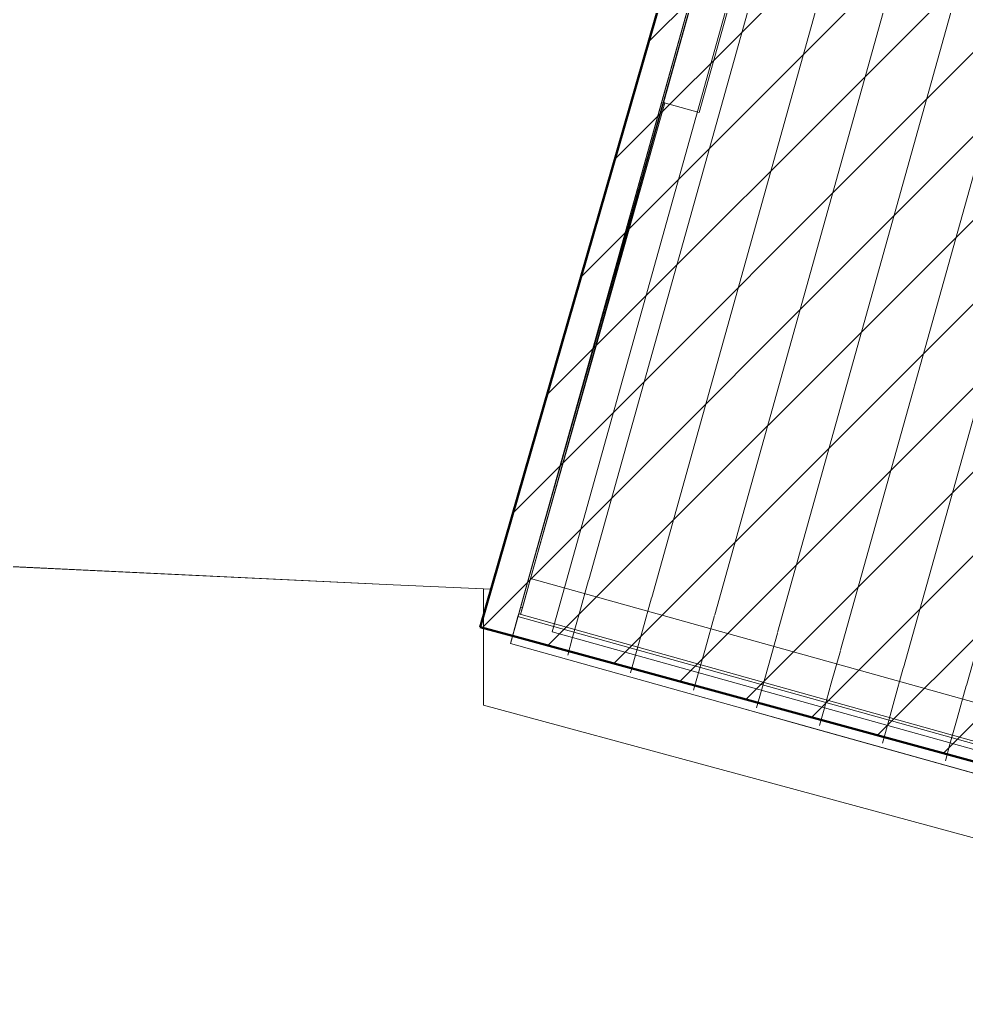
# Model space of a CAD drawing. Header units: metres. Extents: x -207 to 292, y -187 to 169.
# Drawn here: x -30.68 to -25.62, y -129.96 to -124.64 of the extents above; entities that cross this region are included whole.
import ezdxf

# ---------------------------------------------------------------- set-up
doc = ezdxf.new("R2010")
doc.units = ezdxf.units.M
for name, color, linetype, lineweight in [('A-FLOR', 7, 'Continuous', 9), ('A-ROOF', 7, 'Continuous', 9), ('A-ROOF-PATT', 7, 'Continuous', 9), ('A-WALL', 7, 'Continuous', 9), ('C-BLDG-PADS', 7, 'Continuous', 9), ('C-TOPO', 7, 'Continuous', 9), ('edificios', 7, 'Continuous', 50), ('I-WALL', 7, 'Continuous', 9)]:
    doc.layers.add(name, color=color, linetype=linetype, lineweight=lineweight)
doc.layers.add('PR10-ARQ-PL-001-Emplazamiento-C-1_dwg', color=7, linetype='Continuous', lineweight=9, true_color=0x767676)

# ---------------------------------------------------------------- blocks, each defined once
blk = doc.blocks.new('FP_87-PLANTA EMPLAZAMIENTO ACTUALIZADO')
at = {"layer": 'A-ROOF'}
blk.add_line((-28.056, -127.9738), (-9.6786, -133.1116), dxfattribs=at)
at = {"layer": 'A-ROOF-PATT', "color": 254, "true_color": 0xcbe5d8}
for p, q in [((-27.6861, -127.8096), (-27.6374, -127.6352)), ((-27.349, -127.9038), (-27.3003, -127.7295)), ((-27.7247, -127.9475), (-27.6861, -127.8096)), ((-27.012, -127.9981), (-26.9632, -127.8237)), ((-27.7494, -128.0358), (-27.7247, -127.9475)), ((-27.3876, -128.0417), (-27.349, -127.9038)), ((-26.6749, -128.0923), (-26.6262, -127.9179)), ((-27.0505, -128.136), (-27.012, -127.9981)), ((-27.4123, -128.1301), (-27.3876, -128.0417)), ((-26.3378, -128.1865), (-26.2891, -128.0122)), ((-26.7134, -128.2302), (-26.6749, -128.0923)), ((-26.0007, -128.2808), (-25.952, -128.1064)), ((-27.0752, -128.2243), (-27.0505, -128.136)), ((-26.3764, -128.3244), (-26.3378, -128.1865)), ((-25.6637, -128.375), (-25.6149, -128.2007)), ((-26.7381, -128.3185), (-26.7134, -128.2302)), ((-26.0393, -128.4187), (-26.0007, -128.2808)), ((-26.4011, -128.4128), (-26.3764, -128.3244)), ((-25.7022, -128.5129), (-25.6637, -128.375)), ((-26.064, -128.507), (-26.0393, -128.4187)), ((-25.7269, -128.6012), (-25.7022, -128.5129))]:
    blk.add_line(p, q, dxfattribs=at)
blk = doc.blocks.new('YADRAN_LASQUEMAS_ARQ_MO_007_AREA SALA y TRANSF ELECT_rvt-1-PLANTA EMPLAZAMIENTO ACTUALIZADO')
at = {"layer": 'A-ROOF-PATT', "true_color": 0x008040}
h = blk.add_hatch(dxfattribs=at)
h.set_pattern_fill('FP_68', color=116, style=0, pattern_type=2)
h.set_pattern_definition([(74.381, (1.707, -16.171), (-0.3370757, 0.0942337), [])])
h.paths.add_polyline_path([(-9.5597, -132.6862), (-8.4547, -128.7337), (-26.8321, -123.596), (-27.9371, -127.5485), (-11.3084, -132.1973)])
at = {"layer": 'A-FLOR'}
for p, q in [((-27.8325, -127.9106), (-25.4188, -119.2767)), ((-25.4188, -119.2767), (-27.8325, -127.9106)), ((-9.6767, -132.9864), (-27.8325, -127.9106)), ((-27.8325, -127.9106), (-9.6767, -132.9864))]:
    blk.add_line(p, q, dxfattribs=at)
at = {"layer": 'A-ROOF'}
for p, q in [((-27.9371, -127.5485), (-26.8321, -123.596)), ((-27.9371, -127.5485), (-28.056, -127.9738)), ((-28.0156, -127.8293), (-28.056, -127.9738)), ((-28.0156, -127.8293), (-9.6382, -132.9671)), ((-28.056, -127.9738), (-9.6786, -133.1116))]:
    blk.add_line(p, q, dxfattribs=at)
at = {"layer": 'A-ROOF', "flags": 128}
blk.add_lwpolyline([(-28.0019, -127.7801), (-28.0095, -127.8073), (-28.0141, -127.8238), (-28.0156, -127.8293)], dxfattribs=at)
at = {"layer": 'A-WALL'}
for p, q in [((-27.2377, -125.0771), (-25.6668, -119.4582)), ((-25.4742, -119.512), (-27.045, -125.1309)), ((-26.6833, -123.0943), (-27.2377, -125.0771)), ((-27.045, -125.1309), (-26.4907, -123.1482)), ((-27.045, -125.1309), (-27.2377, -125.0771)), ((-27.045, -125.1309), (-27.2377, -125.0771)), ((-28.0119, -127.8149), (-27.9575, -127.6225)), ((-27.9575, -127.6225), (-28.0119, -127.8149)), ((-27.9479, -127.6251), (-20.2928, -129.7653)), ((-21.237, -129.5013), (-27.9479, -127.6251)), ((-20.3471, -129.9577), (-28.0119, -127.8149)), ((-28.0119, -127.8149), (-21.2909, -129.6939))]:
    blk.add_line(p, q, dxfattribs=at)
at = {"layer": 'I-WALL'}
for p, q in [((-25.6561, -119.3895), (-28.0116, -127.815)), ((-28.002, -127.8177), (-25.6465, -119.3922)), ((-26.8226, -123.5991), (-27.9142, -127.5038)), ((-27.239, -125.0767), (-27.9575, -127.6225)), ((-27.9575, -127.6225), (-27.239, -125.0767)), ((-27.2294, -125.0794), (-27.9479, -127.6251)), ((-27.9479, -127.6251), (-27.2294, -125.0794)), ((-27.239, -125.0767), (-27.2294, -125.0794)), ((-27.2294, -125.0794), (-27.239, -125.0767)), ((-27.9922, -127.7828), (-27.9142, -127.5038)), ((-28.0019, -127.7801), (-28.0116, -127.815)), ((-28.002, -127.8177), (-27.9922, -127.7828)), ((-27.9922, -127.7828), (-28.0019, -127.7801)), ((-28.0116, -127.815), (-28.002, -127.8177)), ((-28.002, -127.8177), (-28.0116, -127.815))]:
    blk.add_line(p, q, dxfattribs=at)
at = {"layer": 'A-ROOF'}
blk.add_blockref('FP_87-PLANTA EMPLAZAMIENTO ACTUALIZADO', (0, 0), dxfattribs=at)
blk = doc.blocks.new('PR10-ARQ-PL-001-Emplazamiento-C-1_dwg-674643-PLANTA EMPLAZAMIENTO ACTUALIZADO')
at = {"lineweight": 9, "true_color": 0x0000ff}
h = blk.add_hatch(dxfattribs=at)
h.set_pattern_fill('FP_4', color=5, style=0, pattern_type=2)
h.set_pattern_definition([(45, (0, 0), (-0.2245064, 0.2245064), [])])
h.paths.add_polyline_path([(-9.5753, -132.9553), (-7.056, -124.2089), (-25.6991, -119.1399), (-28.2184, -127.8863), (-9.582, -132.9535)])
at = {"lineweight": 9}
for p, q in [((-28.2184, -127.8863), (-28.0447, -127.9335)), ((-28.0447, -127.9335), (-9.6307, -132.9402))]:
    blk.add_line(p, q, dxfattribs=at)
at = {"lineweight": 9, "flags": 128}
blk.add_lwpolyline([(-9.6307, -132.9402), (-9.5753, -132.9553), (-7.056, -124.2089), (-25.6991, -119.1399), (-28.2184, -127.8863)], dxfattribs=at)
at = {"layer": 'C-BLDG-PADS'}
for p, q in [((-28.0544, -127.9678), (-25.6174, -119.251)), ((-9.6786, -133.1116), (-28.056, -127.9738))]:
    blk.add_line(p, q, dxfattribs=at)
at = {"layer": 'C-TOPO'}
for p, q in [((-25.6174, -119.251), (-28.0544, -127.9678)), ((-28.056, -127.9738), (-9.6786, -133.1115))]:
    blk.add_line(p, q, dxfattribs=at)
at = {"layer": 'C-TOPO', "flags": 128}
for points in [[(-30.9869, -127.55), (-28.6845, -127.6589), (-28.1601, -127.6837), (-27.5564, -125.5879), (-25.6991, -119.1399), (-24.2575, -119.5318), (-23.4006, -119.7648), (-22.5404, -119.9987), (-20.0442, -120.6774), (-13.3631, -122.494), (-13.1285, -122.5578), (-12.6964, -122.6753), (-12.3035, -122.7821), (-11.5154, -122.9964), (-10.7991, -123.1912), (-9.4966, -123.5453)], [(-30.9869, -127.55), (-28.6845, -127.6589), (-28.1996, -127.6818), (-28.1996, -128.3037), (-26.9744, -128.6357), (-26.6168, -128.7326), (-20.7909, -130.3113), (-17.9554, -131.0798), (-17.8558, -131.1068), (-16.447, -131.4885), (-15.1659, -131.8357), (-12.5971, -132.5318), (-12.323, -132.6061), (-9.681, -133.3221), (-9.681, -135.6619)], [(-13.3631, -122.494), (-20.0442, -120.6774), (-22.5404, -119.9987), (-23.4006, -119.7648), (-24.2575, -119.5318), (-25.6991, -119.1399), (-27.5564, -125.5879), (-28.1601, -127.6837), (-28.1996, -127.6818), (-28.1996, -128.3037), (-26.9744, -128.6357), (-26.6168, -128.7326), (-20.7909, -130.3113), (-17.9554, -131.0798), (-17.8558, -131.1068), (-16.447, -131.4885)], [(-28.0544, -127.9678), (-27.2125, -124.9565), (-25.6174, -119.251)], [(-28.0544, -127.9678), (-27.2125, -124.9565), (-25.6174, -119.251)], [(-25.6174, -119.251), (-27.2125, -124.9565), (-28.0544, -127.9678)], [(-17.8241, -130.8343), (-20.7677, -130.0114), (-26.4697, -128.4173), (-26.8442, -128.3126), (-28.056, -127.9738)], [(-17.8241, -130.8343), (-20.7677, -130.0114), (-26.4697, -128.4173), (-26.8442, -128.3126), (-28.056, -127.9738)], [(-28.056, -127.9738), (-26.8442, -128.3126), (-26.4697, -128.4173), (-20.7677, -130.0114), (-17.8241, -130.8343)]]:
    blk.add_lwpolyline(points, dxfattribs=at)
at = {"layer": 'edificios'}
for p, q in [((-28.0447, -127.9335), (-28.2184, -127.8863)), ((-9.6307, -132.9402), (-28.0447, -127.9335))]:
    blk.add_line(p, q, dxfattribs=at)
at = {"layer": 'edificios', "flags": 128}
blk.add_lwpolyline([(-28.2184, -127.8863), (-25.6991, -119.1399), (-7.056, -124.2089), (-9.5753, -132.9553), (-9.6307, -132.9402)], dxfattribs=at)

msp = doc.modelspace()

# ---------------------------------------------------------------- linework, layer by layer
at = {"layer": 'C-BLDG-PADS'}
for p, q in [((-28.056, -127.9738), (-25.6157, -119.245)), ((-9.6786, -133.1116), (-28.056, -127.9738))]:
    msp.add_line(p, q, dxfattribs=at)
at = {"layer": 'C-TOPO'}
for p, q in [((-25.6991, -119.1399), (-27.5564, -125.5879)), ((-27.5564, -125.5879), (-25.6991, -119.1399)), ((-25.6157, -119.245), (-28.056, -127.9738)), ((-27.2125, -124.9565), (-25.6157, -119.245)), ((-25.6157, -119.245), (-27.2125, -124.9565)), ((-25.6157, -119.245), (-27.2125, -124.9565)), ((-28.056, -127.9738), (-27.2125, -124.9565)), ((-27.2125, -124.9565), (-28.056, -127.9738)), ((-27.2125, -124.9565), (-28.056, -127.9738)), ((-27.5564, -125.5879), (-28.1601, -127.6837)), ((-28.1601, -127.6837), (-27.5564, -125.5879)), ((-30.9869, -127.55), (-28.6845, -127.6589)), ((-28.6845, -127.6589), (-30.9869, -127.55)), ((-28.6845, -127.6589), (-28.1601, -127.6837)), ((-28.1996, -127.6818), (-28.6845, -127.6589)), ((-28.1601, -127.6837), (-28.1996, -127.6818)), ((-28.1996, -127.6818), (-28.1996, -128.3037)), ((-28.1996, -128.3037), (-28.1996, -127.6818)), ((-26.8442, -128.3126), (-28.056, -127.9738)), ((-28.056, -127.9738), (-26.8442, -128.3126)), ((-28.056, -127.9738), (-26.8442, -128.3126)), ((-28.056, -127.9738), (-9.6786, -133.1115)), ((-28.1996, -128.3037), (-26.9744, -128.6357)), ((-26.9744, -128.6357), (-28.1996, -128.3037)), ((-26.4697, -128.4173), (-26.8442, -128.3126)), ((-26.8442, -128.3126), (-26.4697, -128.4173)), ((-26.8442, -128.3126), (-26.4697, -128.4173)), ((-20.7677, -130.0114), (-26.4697, -128.4173)), ((-26.4697, -128.4173), (-20.7677, -130.0114)), ((-26.4697, -128.4173), (-20.7677, -130.0114)), ((-26.9744, -128.6357), (-26.6168, -128.7326)), ((-26.6168, -128.7326), (-26.9744, -128.6357)), ((-26.6168, -128.7326), (-20.7909, -130.3113)), ((-20.7909, -130.3113), (-26.6168, -128.7326))]:
    msp.add_line(p, q, dxfattribs=at)

# ---------------------------------------------------------------- block references
at = {"lineweight": 5}
msp.add_blockref('YADRAN_LASQUEMAS_ARQ_MO_007_AREA SALA y TRANSF ELECT_rvt-1-PLANTA EMPLAZAMIENTO ACTUALIZADO', (0, 0), dxfattribs=at)
at = {"layer": 'PR10-ARQ-PL-001-Emplazamiento-C-1_dwg', "color": 7}
msp.add_blockref('PR10-ARQ-PL-001-Emplazamiento-C-1_dwg-674643-PLANTA EMPLAZAMIENTO ACTUALIZADO', (0, 0), dxfattribs=at)

doc.saveas('drawing.dxf')
